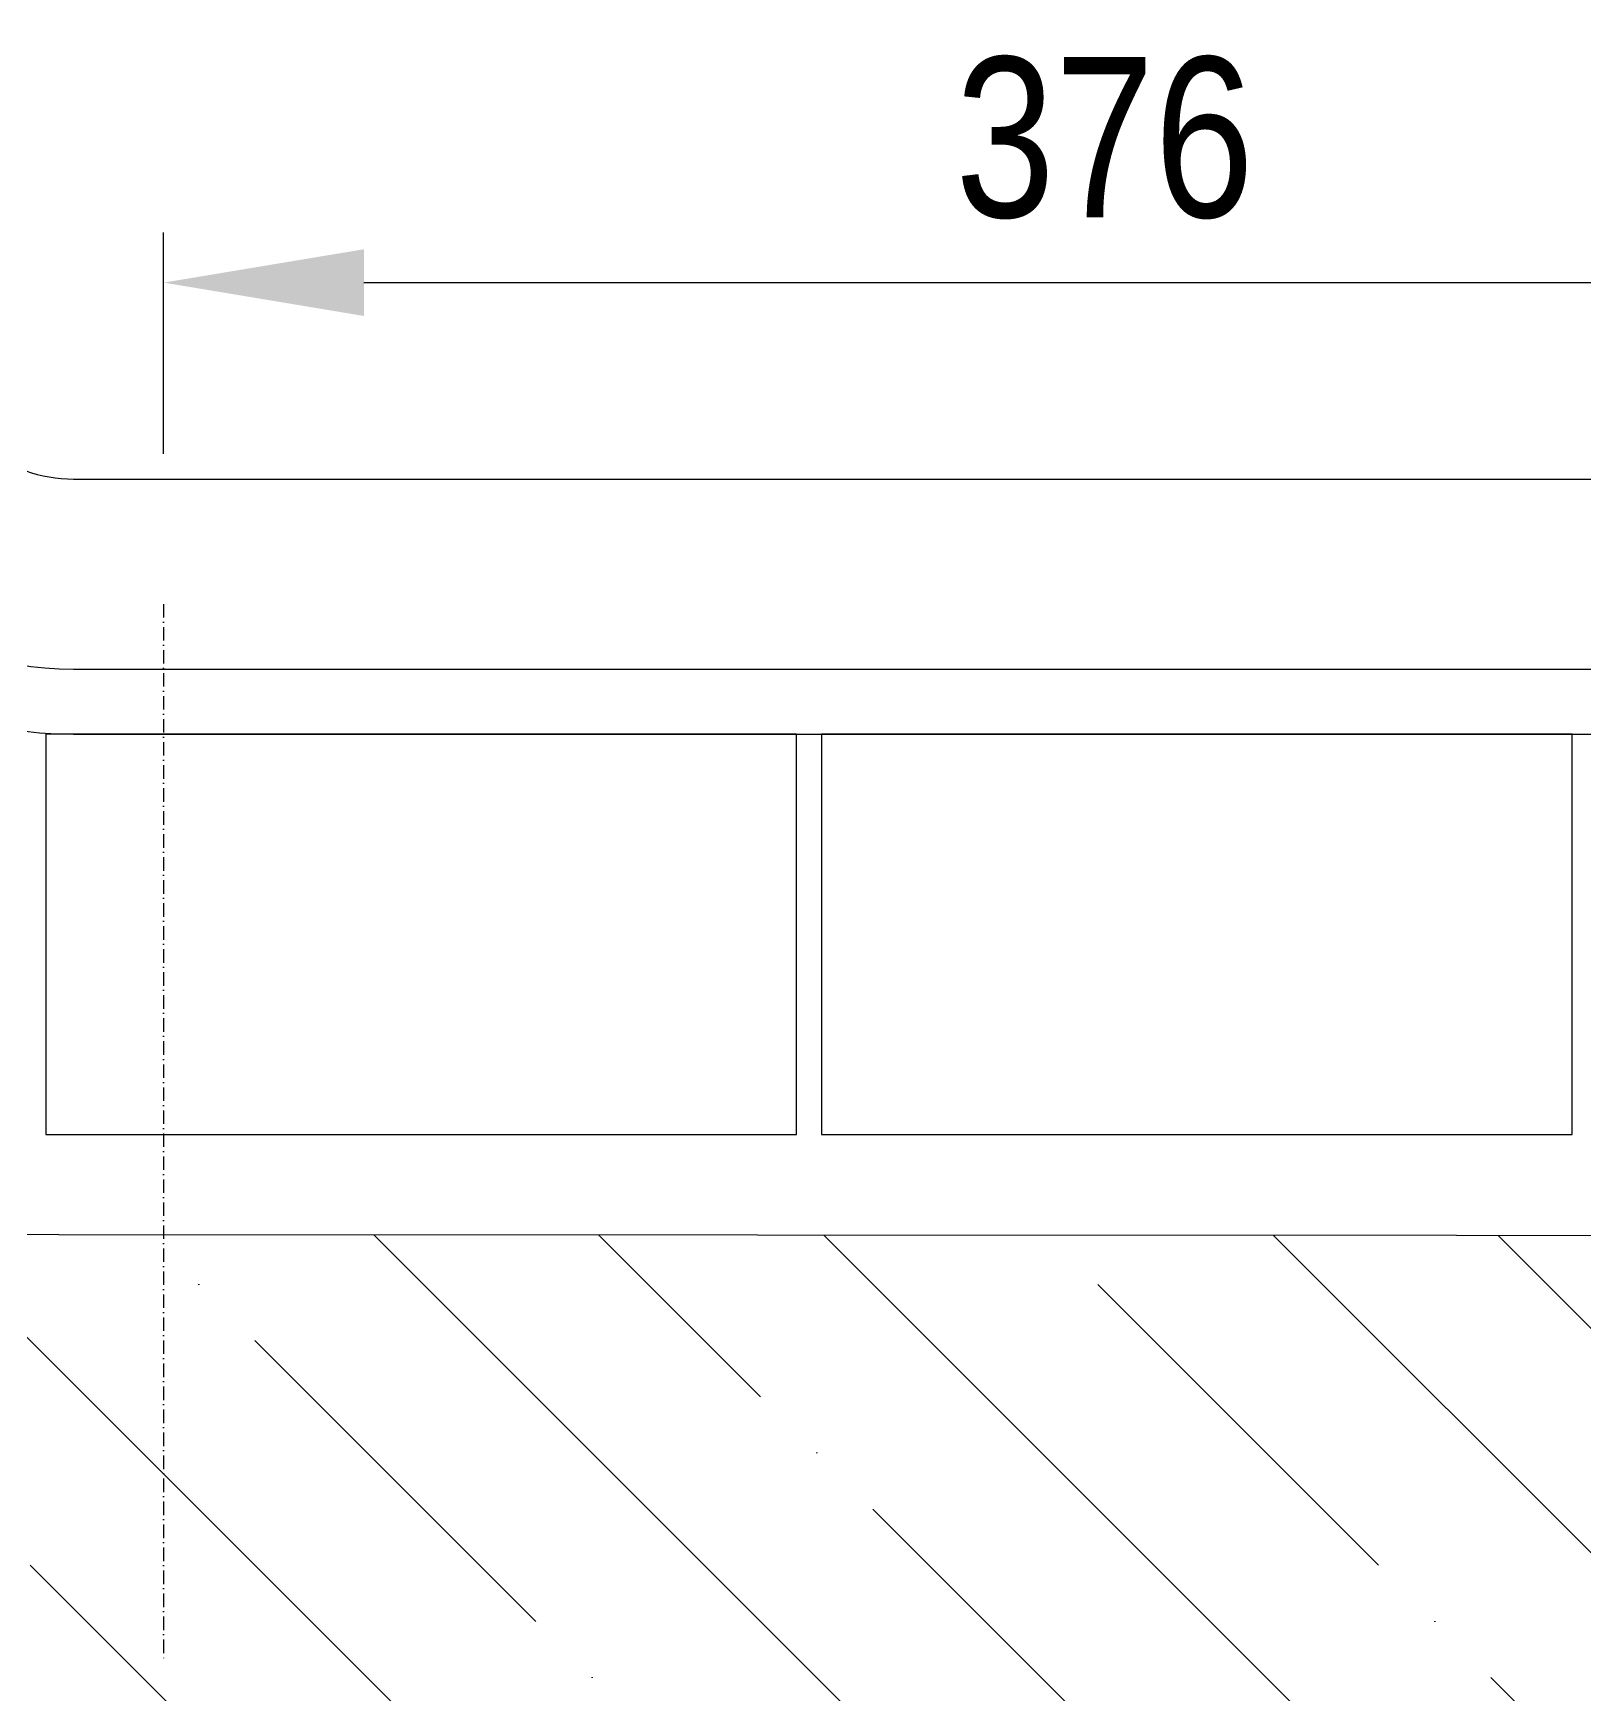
# Model space of a CAD drawing. Header units: millimetres. Extents: x 11004 to 16944, y 3085 to 7285.
# Drawn here: x 11542.9 to 11852.9, y 5418.4 to 5750.6 of the extents above; entities that cross this region are included whole.
import ezdxf

# ---------------------------------------------------------------- set-up
doc = ezdxf.new("R2010")
doc.units = ezdxf.units.MM
doc.header["$LTSCALE"] = 0.3
doc.linetypes.add('DashDot', pattern=[15, 9, -3, 0, -3])
doc.layers.add('SRAFY', color=251, linetype='Continuous', lineweight=13)
doc.styles.add('SEACAD_Arial', font='arial.ttf', dxfattribs={"width": 0.8})
doc.dimstyles.new('ISO-25', dxfattribs={"dimtxt": 1.6, "dimasz": 2, "dimexe": 0.5, "dimexo": 1.5, "dimtad": 1, "dimdec": 0, "dimtxsty": 'SEACAD_Arial', "dimcen": 2, "dimadec": 0, "dimazin": 0, "dimtfac": 1, "dimtdec": 0, "dimtmove": 0, "dimatfit": 3, "dimfxl": 1, "dimarcsym": 0})

# ---------------------------------------------------------------- blocks, each defined once
blk = doc.blocks.new('*D143')
at = {"color": 0, "lineweight": -2, "transparency": 16777216}
for p, q in [((11569, 5666.45), (11569, 5710.71)), ((11945.01, 5666.45), (11945.01, 5710.71)), ((11609, 5700.71), (11905.01, 5700.71))]:
    blk.add_line(p, q, dxfattribs=at)
at = {"color": 0, "transparency": 16777216}
for points in [[(11609, 5707.37), (11609, 5694.04), (11569, 5700.71)], [(11905.01, 5707.37), (11905.01, 5694.04), (11945.01, 5700.71)]]:
    blk.add_solid(points, dxfattribs=at)
at = {"layer": 'Defpoints', "color": 0, "transparency": 16777216}
for p in [(11945.01, 5700.71), (11569, 5636.45), (11945.01, 5636.45)]:
    blk.add_point(p, dxfattribs=at)
at = {"color": 0, "transparency": 16777216, "insert": (11757.01, 5729.56), "char_height": 32, "attachment_point": 5, "style": 'SEACAD_Arial'}
blk.add_mtext('376', dxfattribs=at)

msp = doc.modelspace()

# ---------------------------------------------------------------- hatches: boundary and pattern name
at = {"layer": 'SRAFY'}
h = msp.add_hatch(dxfattribs=at)
h.set_pattern_fill('ANSI35', color=256, scale=10, angle=90)
h.set_pattern_definition([(135, (-31, 0), (-44.90128, -44.90128), []), (135, (-31, 44.9), (-44.90128, -44.90128), [79.375, -15.875, 0, -15.875])])
edge = h.paths.add_edge_path()
edge.add_line((12106.49, 5510.09), (11408.42, 5510.41))
edge.add_line((11408.42, 5510.41), (11408.42, 5260.1))
edge.add_line((11408.42, 5260.1), (12046.41, 5260.09))
edge.add_line((12046.41, 5260.09), (12046.41, 5260.12))
edge.add_arc((12046.41, 5260.11), 0.01, -89.9999, 89.9998, ccw=False)
edge.add_line((12046.41, 5260.1), (12106.49, 5260.09))
edge.add_line((12106.49, 5260.09), (12106.49, 5510.09))

# ---------------------------------------------------------------- linework, layer by layer
for p, q in [((11551, 5661.45), (11964.01, 5661.45)), ((11551, 5623.45), (11964.01, 5623.45)), ((11551, 5610.45), (11964.01, 5610.45))]:
    msp.add_line(p, q)
at = {"linetype": 'DashDot', "lineweight": 30}
msp.add_line((11569, 5636.45), (11569, 5425.78), dxfattribs=at)
at = {"linetype": 'Continuous'}
for p, q in [((11695.45, 5610.45), (11545.45, 5610.45)), ((11545.45, 5610.45), (11545.45, 5530.45)), ((11695.45, 5530.45), (11695.45, 5610.45)), ((11850.45, 5610.45), (11700.45, 5610.45)), ((11700.45, 5610.45), (11700.45, 5530.45)), ((11850.45, 5530.45), (11850.45, 5610.45)), ((11545.45, 5530.45), (11695.45, 5530.45)), ((11700.45, 5530.45), (11850.45, 5530.45))]:
    msp.add_line(p, q, dxfattribs=at)
msp.add_lwpolyline([(11408.44, 5260.08), (12106.49, 5260.09), (12106.49, 5510.09), (11408.4, 5510.42)], close=True)
for radius in [29, 67, 80]:
    msp.add_arc((11551, 5690.45), radius, 194, 270)

# ---------------------------------------------------------------- dimensions: what is measured, and where the dimension line sits
dim = msp.add_linear_dim(base=(11945.01, 5700.71), p1=(11569, 5636.45), p2=(11945.01, 5636.45), dimstyle='ISO-25')
dim.commit()
dim.dimension.update_dxf_attribs({"geometry": '*D143', "text_midpoint": (11757.01, 5729.56)})

doc.saveas('drawing.dxf')
